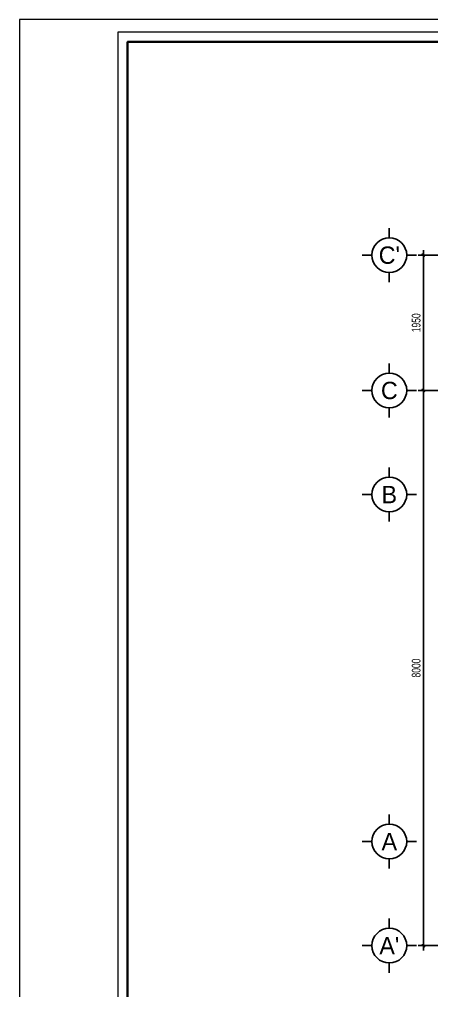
# Model space of a CAD drawing. Header units: inches. Extents: x 88947 to 296847, y 35049 to 161062.
# Drawn here: x 88947 to 94879, y 84062 to 98056 of the extents above; entities that cross this region are included whole.
import ezdxf
from ezdxf.enums import TextEntityAlignment as Align

# ---------------------------------------------------------------- set-up
doc = ezdxf.new("R2010")
doc.units = ezdxf.units.IN
doc.header["$MEASUREMENT"] = 0
doc.header["$PDMODE"] = 1
for name, color, linetype, lineweight in [('A-Dims', 145, 'Continuous', 25), ('A-Text', 30, 'Continuous', 9), ('A-Wall', 2, 'Continuous', 35), ('DIM', 7, 'Continuous', 25), ('GHICHU', 40, 'Continuous', 18), ('KHUNG 2', 144, 'Continuous', 18), ('NETMANH', 192, 'Continuous', 18)]:
    doc.layers.add(name, color=color, linetype=linetype, lineweight=lineweight)
doc.styles.add('FRANKO', font='VFRANKO.TTF')
doc.styles.add('VHELVEN', font='VHELVEN.TTF')
doc.styles.add('VNI-HELVE-CONDENSE', font='VNARIAL.TTF', dxfattribs={"width": 0.7})
doc.dimstyles.new('TAS-100', dxfattribs={"dimscale": 50, "dimtxt": 2.5, "dimasz": 0.7, "dimexe": 1.5, "dimexo": 1.5, "dimgap": 0.8, "dimtad": 1, "dimdec": 0, "dimzin": 3, "dimdsep": 46, "dimtxsty": 'VNI-HELVE-CONDENSE', "dimblk": 'TICK', "dimcen": 2.5, "dimclrt": 71, "dimazin": 2, "dimtfac": 0.75, "dimtdec": 0, "dimtix": 1, "dimtmove": 2, "dimatfit": 2, "dimldrblk": 'TICK123', "dimfxl": 1.5, "dimtolj": 1, "dimtzin": 0, "dimarcsym": 0})

# ---------------------------------------------------------------- blocks, each defined once
blk = doc.blocks.new('khung ten')
at = {"layer": 'A-Wall', "ltscale": 0.7}
blk.add_lwpolyline([(267204, -219099), (305804, -219099), (305804, -190799), (267204, -190799)], close=True, dxfattribs=at)
at = {"layer": 'KHUNG 2', "ltscale": 0.7}
blk.add_lwpolyline([(267004, -219299), (306004, -219299), (306004, -190599), (267004, -190599)], close=True, dxfattribs=at)
at = {"layer": 'NETMANH', "ltscale": 0.7}
blk.add_lwpolyline([(265004, -220042), (307004, -220042), (307004, -190342), (265004, -190342)], close=True, dxfattribs=at)
blk = doc.blocks.new('TICK')
at = {"layer": 'A-Dims', "color": 1}
for p, q in [((-2, 0), (2, 0)), ((0, 1.5), (0, -1.5))]:
    blk.add_line(p, q, dxfattribs=at)
at = {"layer": 'A-Dims', "color": 1, "const_width": 0.788}
blk.add_lwpolyline([(-0.33, -0.35), (0.38, 0.38)], dxfattribs=at)
at = {"layer": 'A-Dims', "color": 1, "const_width": 0.394}
for points in [[(0.24, 0.52, -0.414214), (0.52, 0.52, -1)], [(0.52, 0.52, -0.414214), (0.52, 0.24, -1)], [(-0.47, -0.21, 0.414214), (-0.47, -0.49, 1)], [(-0.47, -0.49, 0.414214), (-0.19, -0.49, 1)]]:
    blk.add_lwpolyline(points, format="xyb", dxfattribs=at)
blk = doc.blocks.new('*D4455')
at = {"layer": 'Defpoints', "color": 0}
for p in [(94761, 92709), (96361, 92709), (96361, 84709)]:
    blk.add_point(p, dxfattribs=at)
at = {"layer": 'DIM', "color": 0, "lineweight": -2}
for p, q in [((96286, 92709), (94686, 92709)), ((94761, 84744), (94761, 92674)), ((96286, 84709), (94686, 84709))]:
    blk.add_line(p, q, dxfattribs=at)
at = {"layer": 'DIM', "color": 0, "lineweight": -2, "xscale": 35, "yscale": 35, "zscale": 35}
for p, rotation in [((94761, 92709), 90), ((94761, 84709), 270)]:
    blk.add_blockref('TICK', p, dxfattribs=dict(at, rotation=rotation))
at = {"layer": 'DIM', "color": 71, "insert": (94658, 88709), "char_height": 125, "attachment_point": 5, "rotation": 90, "style": 'VNI-HELVE-CONDENSE'}
blk.add_mtext('\\A1;8000', dxfattribs=at)
blk = doc.blocks.new('TICK123')
at = {"layer": 'A-Dims', "color": 1}
blk.add_lwpolyline([(0.05, 0, 0, 0.84, 0), (-2.11, 0, 8.4, 8.4, 0)], format="xyseb", dxfattribs=at)
blk = doc.blocks.new('TRUCCOT')
for p, q in [((0, -140), (0, 0)), ((-250, -390), (-390, -390)), ((250, -390), (390, -390)), ((0, -640), (0, -780))]:
    blk.add_line(p, q)
blk.add_circle((0, -390), 250)
at = {"layer": 'GHICHU', "style": 'VHELVEN'}
blk.add_attdef('TRUC', text='', height=280, dxfattribs=at).set_placement((0, -390), align=Align.MIDDLE_CENTER)
blk = doc.blocks.new('*D4518')
at = {"layer": 'Defpoints', "color": 0}
for p in [(94761, 94659), (95861, 94659), (95861, 92709)]:
    blk.add_point(p, dxfattribs=at)
at = {"layer": 'DIM', "color": 0, "lineweight": -2}
for p, q in [((95786, 94659), (94686, 94659)), ((94761, 92744), (94761, 94624)), ((95786, 92709), (94686, 92709))]:
    blk.add_line(p, q, dxfattribs=at)
at = {"layer": 'DIM', "color": 0, "lineweight": -2, "xscale": 35, "yscale": 35, "zscale": 35}
for p, rotation in [((94761, 94659), 90), ((94761, 92709), 270)]:
    blk.add_blockref('TICK', p, dxfattribs=dict(at, rotation=rotation))
at = {"layer": 'DIM', "color": 71, "insert": (94658, 93684), "char_height": 125, "attachment_point": 5, "rotation": 90, "style": 'VNI-HELVE-CONDENSE'}
blk.add_mtext('\\A1;1950', dxfattribs=at)

msp = doc.modelspace()

# ---------------------------------------------------------------- block references
at = {"layer": 'A-Text', "xscale": 0.7071428571362048, "yscale": 0.7071428573544836, "zscale": 0.7071428573664265}
msp.add_blockref('khung ten', (-98448.5, 232654.8), dxfattribs=at)
at = {"layer": 'DIM'}
ref = msp.add_blockref('TRUCCOT', (94271.3, 95049), dxfattribs=at)
ref.add_attrib('TRUC', "C'", dxfattribs={"layer": 'GHICHU', "height": 250, "style": 'FRANKO'}).set_placement((94271.3, 94659), align=Align.MIDDLE_CENTER)
ref = msp.add_blockref('TRUCCOT', (94271.3, 93099), dxfattribs=at)
ref.add_attrib('TRUC', 'C', dxfattribs={"layer": 'GHICHU', "height": 250, "style": 'FRANKO'}).set_placement((94271.3, 92709), align=Align.MIDDLE_CENTER)
ref = msp.add_blockref('TRUCCOT', (94271.3, 91599), dxfattribs=at)
ref.add_attrib('TRUC', 'B', dxfattribs={"layer": 'GHICHU', "height": 250, "style": 'FRANKO'}).set_placement((94271.3, 91209), align=Align.MIDDLE_CENTER)
ref = msp.add_blockref('TRUCCOT', (94271.3, 86599), dxfattribs=at)
ref.add_attrib('TRUC', 'A', dxfattribs={"layer": 'GHICHU', "height": 250, "style": 'FRANKO'}).set_placement((94271.3, 86209), align=Align.MIDDLE_CENTER)
ref = msp.add_blockref('TRUCCOT', (94271.3, 85099), dxfattribs=at)
ref.add_attrib('TRUC', "A'", dxfattribs={"layer": 'GHICHU', "height": 250, "style": 'FRANKO'}).set_placement((94271.3, 84709), align=Align.MIDDLE_CENTER)

# ---------------------------------------------------------------- dimensions: what is measured, and where the dimension line sits
for base, p1, p2, picture, middle in [((94761.3, 94659), (95861.3, 92709), (95861.3, 94659), '*D4518', (94657.6, 93684)), ((94761.3, 92709), (96361.3, 84709), (96361.3, 92709), '*D4455', (94657.6, 88709))]:
    dim = msp.add_linear_dim(base=base, p1=p1, p2=p2, angle=90, dimstyle='TAS-100', dxfattribs=at)
    dim.commit()
    dim.dimension.update_dxf_attribs({"geometry": picture, "text_midpoint": middle})

doc.saveas('drawing.dxf')
